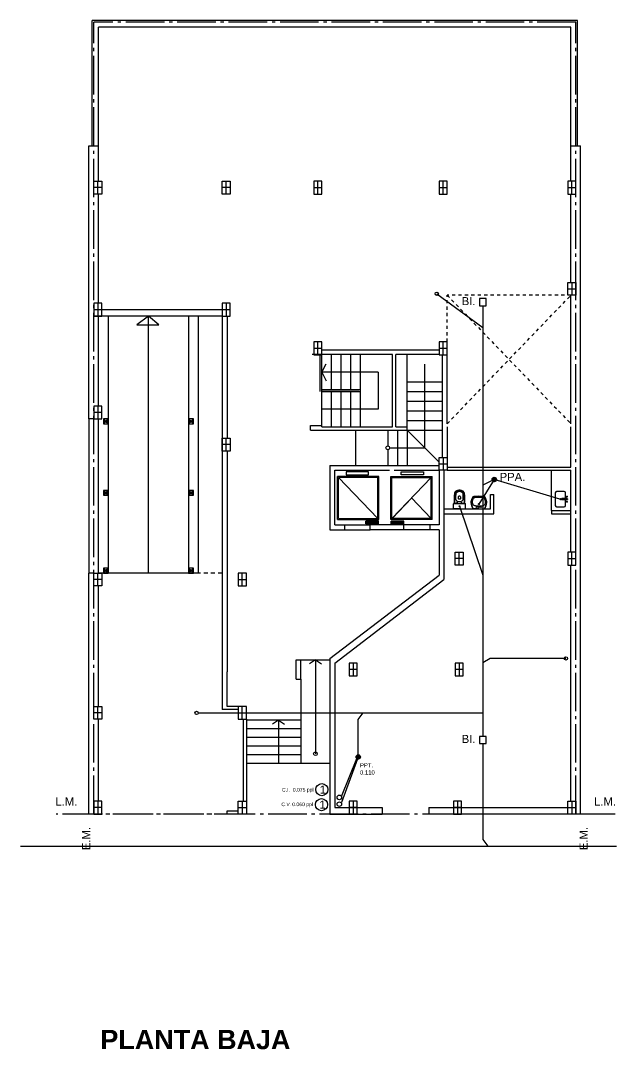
# Model space of a CAD drawing. Extents: x 220 to 3858, y -272 to 161.
# Drawn here: x 3755.91 to 3774.45, y -272.2 to -240.17 of the extents above; entities that cross this region are included whole.
import ezdxf

# ---------------------------------------------------------------- set-up
doc = ezdxf.new("R2010")
doc.units = 0
doc.header["$LTSCALE"] = 0.1
doc.linetypes.add('ACAD_ISO04W100', pattern=[30.5, 24, -3, 0.5, -3])
doc.linetypes.add('RAYITAS', pattern=[0.375, 0.25, -0.125])
doc.layers.get('0').update_dxf_attribs({"linetype": 'CONTINUOUS'})
for name, color, linetype in [('01 __ INSTALACION PRIMARIA', 10, 'CONTINUOUS'), ('02 __ INSTALACION SECUNDARIA', 44, 'CONTINUOUS'), ('ART-BANO', 1, 'CONTINUOUS'), ('ASCENSOR', 2, 'CONTINUOUS'), ('COCINA', 1, 'CONTINUOUS'), ('COLUMNAS', 30, 'CONTINUOUS'), ('CORTES', 3, 'CONTINUOUS'), ('EJES', 1, 'ACAD_ISO04W100'), ('MUROS', 4, 'CONTINUOUS'), ('primario', 1, 'CONTINUOUS'), ('SOLADO', 1, 'CONTINUOUS')]:
    doc.layers.add(name, color=color, linetype=linetype)
doc.styles.add('0.25', font='arial.ttf', dxfattribs={"height": 0.25})
doc.styles.get("Standard").update_dxf_attribs({"font": ''})
doc.styles.get('Standard').set_extended_font_data('AvantGarde Bk BT')

msp = doc.modelspace()

# ---------------------------------------------------------------- hatches: boundary and pattern name
at = {"layer": '02 __ INSTALACION SECUNDARIA'}
h = msp.add_hatch(dxfattribs=at)
h.set_pattern_fill('ANSI32', color=256, scale=0.005)
h.set_pattern_definition([(45, (33.30214, 3.593394), (-0.03367596045, 0.03367596045), []), (45, (33.324593, 3.593394), (-0.03367596045, 0.03367596045), [])])
h.paths.add_polyline_path([(3770.714, -254.455, 1), (3770.578, -254.455, 1)])
h = msp.add_hatch(dxfattribs=at)
h.set_pattern_fill('ANSI32', color=256, scale=0.005)
h.set_pattern_definition([(45, (29.068847, -5.04203), (-0.03367596045, 0.03367596045), []), (45, (29.091297, -5.04203), (-0.03367596045, 0.03367596045), [])])
h.paths.add_polyline_path([(3766.48, -263.091, 1), (3766.345, -263.091, 1)])

# ---------------------------------------------------------------- linework, layer by layer
for p, q in [((3767.032, -251.117), (3767.032, -252.269)), ((3765.532, -260.031), (3768.932, -257.431)), ((3765.682, -260.169), (3769.082, -257.569)), ((3764.632, -260.069), (3765.532, -260.069)), ((3764.632, -260.669), (3764.632, -263.294)), ((3767.154, -264.669), (3767.154, -264.869)), ((3768.609, -264.669), (3768.609, -264.869))]:
    msp.add_line(p, q)
at = {"color": 7}
for q in [(3769.981, -255.369), (3770.354, -255.369)]:
    msp.add_line((3770.167, -255.369), q, dxfattribs=at)
for centre, radius in [((3770.167, -255.222), 0.0161), ((3770.167, -255.313), 0.0122)]:
    msp.add_circle(centre, radius, dxfattribs=at)
at = {"color": 7, "linetype": 'RAYITAS'}
for centre in [(3770.098, -255.313), (3770.237, -255.313)]:
    msp.add_circle(centre, 0.0105, dxfattribs=at)
at = {"color": 7}
for centre, radius, start, end in [((3769.981, -255.168), 0.0607, 166.0475, 189.739), ((3770.815, -255.025), 0.908, 189.739, 201.9127), ((3770.803, -255.372), 0.908, 157.3221, 166.0475), ((3769.981, -255.168), 0.0503, 166.0475, 189.739), ((3770.803, -255.372), 0.897, 157.3221, 166.231), ((3770.815, -255.025), 0.897, 189.739, 202.0936), ((3770.07, -255.157), 0.112, 163.674, 264.037), ((3770.803, -255.372), 0.875, 159.8899, 163.674), ((3770.018, -255.044), 0.0573, 97.1593, 157.3221), ((3770.018, -255.044), 0.0468, 97.1593, 157.3221), ((3770.061, -255.101), 0.0852, 95.359, 159.8899), ((3770.167, -256.234), 1.257, 82.8407, 97.1593), ((3770.167, -256.234), 1.246, 82.8407, 97.1593), ((3770.167, -256.234), 1.224, 84.641, 95.359), ((3770.265, -255.157), 0.112, 275.963, 16.326), ((3770.274, -255.101), 0.0852, 20.1101, 84.641), ((3770.317, -255.044), 0.0468, 22.6779, 82.8407), ((3770.317, -255.044), 0.0573, 22.6779, 82.8407), ((3769.519, -255.025), 0.897, 337.9064, 350.261), ((3769.532, -255.372), 0.875, 16.326, 20.1101), ((3769.532, -255.372), 0.897, 13.9525, 22.6779), ((3769.519, -255.025), 0.908, 338.0873, 350.261), ((3769.532, -255.372), 0.908, 13.9525, 22.6779), ((3770.354, -255.168), 0.0503, 350.261, 13.9525), ((3770.354, -255.168), 0.0607, 350.261, 13.9525), ((3769.981, -255.36), 0.00838, 201.9127, 270), ((3769.994, -255.358), 0.0105, 202.0936, 270), ((3770.167, -254.227), 1.047, 264.037, 275.963), ((3770.341, -255.358), 0.0105, 270, 337.9064), ((3770.354, -255.36), 0.00838, 270, 338.0873)]:
    msp.add_arc(centre, radius, start, end, dxfattribs=at)
at = {"layer": '01 __ INSTALACION PRIMARIA'}
for p, q in [((3768.858, -248.67), (3770.292, -249.722)), ((3770.186, -248.822), (3770.186, -249.046)), ((3770.397, -248.822), (3770.186, -248.822)), ((3770.397, -249.046), (3770.397, -248.822)), ((3770.186, -249.046), (3770.397, -249.046)), ((3770.292, -249.046), (3770.293, -256.205)), ((3770.646, -254.455), (3770.293, -254.626)), ((3769.563, -255.283), (3770.293, -257.433)), ((3770.293, -256.205), (3770.294, -260.16)), ((3770.293, -257.637), (3770.294, -262.451)), ((3770.516, -260.024), (3770.293, -260.161)), ((3772.877, -260.024), (3770.516, -260.024)), ((3761.438, -261.72), (3770.294, -261.72)), ((3766.413, -261.922), (3766.571, -261.72)), ((3766.413, -263.023), (3766.413, -261.922)), ((3770.186, -262.451), (3770.186, -262.675)), ((3770.397, -262.451), (3770.186, -262.451)), ((3770.397, -262.675), (3770.397, -262.451)), ((3770.186, -262.675), (3770.397, -262.675)), ((3770.294, -262.675), (3770.295, -264.669)), ((3770.294, -262.675), (3770.294, -263.465)), ((3765.888, -264.325), (3766.373, -263.144)), ((3770.294, -263.465), (3770.295, -265.664)), ((3770.295, -265.664), (3770.444, -265.869)), ((3755.908, -265.869), (3774.447, -265.869))]:
    msp.add_line(p, q, dxfattribs=at)
for centre, radius in [((3765.281, -264.109), 0.189), ((3765.826, -264.351), 0.071)]:
    msp.add_circle(centre, radius, dxfattribs=at)
at = {"layer": '02 __ INSTALACION SECUNDARIA'}
for p, q in [((3770.646, -254.455), (3770.167, -255.222)), ((3772.69, -255.067), (3770.646, -254.455))]:
    msp.add_line(p, q, dxfattribs=at)
for centre in [(3770.646, -254.455), (3766.413, -263.091)]:
    msp.add_circle(centre, 0.0677, dxfattribs=at)
at = {"layer": 'ART-BANO', "color": 7}
for p, q in [((3769.55, -254.801), (3769.551, -254.801)), ((3769.577, -254.801), (3769.576, -254.801)), ((3769.5, -255.135), (3769.497, -255.134)), ((3769.563, -255.369), (3769.39, -255.369)), ((3769.563, -255.369), (3769.737, -255.369))]:
    msp.add_line(p, q, dxfattribs=at)
for centre, radius in [((3769.49, -255.177), 0.00691), ((3769.637, -255.177), 0.00691), ((3769.563, -255.283), 0.0124)]:
    msp.add_circle(centre, radius, dxfattribs=at)
for centre, radius, start, end in [((3770.777, -255.062), 1.382, 172.3921, 185.7876), ((3769.48, -254.889), 0.0737, 112.345, 172.3921), ((3770.777, -255.062), 1.368, 172.3921, 185.8791), ((3769.48, -254.889), 0.0599, 112.0752, 172.3921), ((3770.133, -255.015), 0.691, 170.1329, 183.3828), ((3769.684, -255.323), 0.553, 104.406, 114.7952), ((3769.512, -254.907), 0.0599, 119.6945, 170.1329), ((3769.684, -255.323), 0.539, 104.406, 114.828), ((3769.572, -255.012), 0.181, 94.0791, 119.6945), ((3769.563, -254.845), 0.0599, 90, 106.1349), ((3769.563, -254.845), 0.0461, 90, 106.1349), ((3769.563, -254.891), 0.0599, 90, 94.0791), ((3769.563, -254.845), 0.0599, 73.8651, 90), ((3769.563, -254.845), 0.0461, 73.8651, 90), ((3769.563, -254.891), 0.0599, 85.9209, 90), ((3769.555, -255.012), 0.181, 60.3055, 85.9209), ((3769.443, -255.323), 0.539, 65.172, 75.594), ((3769.443, -255.323), 0.553, 65.2048, 75.594), ((3769.615, -254.907), 0.0599, 9.8671, 60.3055), ((3769.646, -254.889), 0.0599, 7.6079, 67.9248), ((3769.646, -254.889), 0.0737, 7.6079, 67.655), ((3768.993, -255.015), 0.691, 356.6172, 9.8671), ((3768.35, -255.062), 1.368, 354.1209, 7.6079), ((3768.35, -255.062), 1.382, 354.2124, 7.6079), ((3770.753, -255.283), 1.382, 177.0632, 182.9008), ((3769.386, -255.213), 0.012, 86.3301, 177.0632), ((3769.563, -252.44), 2.766, 266.3301, 270), ((3769.536, -255.05), 0.0921, 183.3828, 245.2153), ((3769.536, -255.05), 0.0921, 247.503, 261.6873), ((3770.208, -255.082), 0.691, 173.3599, 175.9717), ((3769.538, -255.035), 0.0184, 175.9717, 257.9032), ((3769.55, -255.005), 0.0276, 122.131, 173.3599), ((3769.563, -254.868), 0.276, 261.4778, 270), ((3769.563, -254.918), 0.138, 257.5266, 270), ((3769.563, -255.029), 0.0553, 90, 121.0081), ((3769.563, -255.029), 0.0553, 58.9919, 90), ((3769.563, -254.918), 0.138, 270, 282.4734), ((3769.563, -254.868), 0.276, 270, 278.5222), ((3769.563, -252.44), 2.766, 270, 273.6699), ((3769.577, -255.005), 0.0276, 6.6401, 57.869), ((3769.589, -255.035), 0.0184, 282.0968, 4.0283), ((3769.591, -255.05), 0.0921, 278.3127, 292.497), ((3768.918, -255.082), 0.691, 4.0283, 6.6401), ((3769.591, -255.05), 0.0921, 294.7847, 356.6172), ((3769.741, -255.213), 0.012, 2.9368, 93.6699), ((3768.373, -255.283), 1.382, 357.0992, 2.9368), ((3769.39, -255.352), 0.0166, 182.9008, 270), ((3769.737, -255.352), 0.0166, 270, 357.0992)]:
    msp.add_arc(centre, radius, start, end, dxfattribs=at)
at = {"layer": 'ASCENSOR', "color": 7}
for p, q in [((3765.767, -255.696), (3765.767, -254.364)), ((3767.057, -254.364), (3765.767, -254.364)), ((3767.027, -255.666), (3765.797, -254.394)), ((3765.797, -255.666), (3765.797, -254.394)), ((3767.027, -254.394), (3765.797, -254.394)), ((3767.027, -255.666), (3767.027, -254.394)), ((3767.057, -255.696), (3767.057, -254.364)), ((3767.425, -255.696), (3767.425, -254.364)), ((3767.425, -254.364), (3768.715, -254.364)), ((3767.455, -255.666), (3768.685, -254.394)), ((3767.455, -255.666), (3767.455, -254.394)), ((3767.455, -254.394), (3768.685, -254.394)), ((3768.685, -255.666), (3768.685, -254.394)), ((3768.715, -255.696), (3768.715, -254.364)), ((3767.467, -255.666), (3768.081, -255.029)), ((3768.685, -255.666), (3768.071, -255.029)), ((3765.767, -255.696), (3767.057, -255.696)), ((3765.797, -255.666), (3767.027, -255.666)), ((3767.047, -255.749), (3766.647, -255.749)), ((3766.647, -255.789), (3766.647, -255.749)), ((3766.647, -255.749), (3767.047, -255.749)), ((3766.647, -255.789), (3766.647, -255.749)), ((3767.047, -255.789), (3766.647, -255.789)), ((3767.047, -255.789), (3766.647, -255.789)), ((3767.047, -255.799), (3766.647, -255.799)), ((3766.647, -255.839), (3766.647, -255.799)), ((3767.047, -255.839), (3766.647, -255.839)), ((3767.047, -255.789), (3767.047, -255.749)), ((3767.047, -255.789), (3767.047, -255.749)), ((3767.047, -255.839), (3767.047, -255.799)), ((3768.715, -255.696), (3767.425, -255.696)), ((3767.435, -255.789), (3767.435, -255.749)), ((3767.435, -255.749), (3767.835, -255.749)), ((3767.435, -255.789), (3767.435, -255.749)), ((3767.835, -255.749), (3767.435, -255.749)), ((3767.435, -255.789), (3767.835, -255.789)), ((3767.435, -255.789), (3767.835, -255.789)), ((3767.435, -255.799), (3767.835, -255.799)), ((3767.435, -255.839), (3767.435, -255.799)), ((3767.435, -255.839), (3767.835, -255.839)), ((3768.685, -255.666), (3767.455, -255.666)), ((3767.835, -255.789), (3767.835, -255.749)), ((3767.835, -255.789), (3767.835, -255.749)), ((3767.835, -255.839), (3767.835, -255.799))]:
    msp.add_line(p, q, dxfattribs=at)
for points in [[(3766.038, -254.314), (3766.735, -254.314), (3766.735, -254.213), (3766.038, -254.213)], [(3768.444, -254.314), (3767.747, -254.314), (3767.747, -254.213), (3768.444, -254.213)]]:
    msp.add_lwpolyline(points, close=True, dxfattribs=at)
at = {"layer": 'COCINA', "color": 7}
for p, q in [((3772.546, -254.867), (3772.546, -255.267)), ((3772.826, -254.827), (3772.586, -254.827)), ((3772.866, -255.051), (3772.866, -254.867)), ((3772.73, -255.067), (3772.682, -255.067)), ((3772.706, -255.043), (3772.706, -255.091)), ((3772.738, -255.059), (3772.738, -255.075)), ((3772.914, -255.051), (3772.746, -255.051)), ((3772.914, -255.083), (3772.746, -255.083)), ((3772.866, -255.267), (3772.866, -255.083)), ((3772.889, -254.97), (3772.923, -255.004)), ((3772.923, -254.97), (3772.889, -255.004)), ((3772.889, -255.13), (3772.923, -255.164)), ((3772.923, -255.13), (3772.889, -255.164)), ((3772.922, -255.059), (3772.922, -255.075)), ((3772.586, -255.307), (3772.826, -255.307))]:
    msp.add_line(p, q, dxfattribs=at)
for centre in [(3772.706, -255.067), (3772.906, -254.987), (3772.906, -255.147)]:
    msp.add_circle(centre, 0.016, dxfattribs=at)
for centre, radius, start, end in [((3772.586, -254.867), 0.04, 90, 180), ((3772.826, -254.867), 0.04, 0, 90), ((3772.746, -255.059), 0.008, 90, 180), ((3772.746, -255.075), 0.008, 180, 270), ((3772.914, -255.059), 0.008, 0, 90), ((3772.914, -255.075), 0.008, 270, 0), ((3772.586, -255.267), 0.04, 180, 270), ((3772.826, -255.267), 0.04, 270, 0)]:
    msp.add_arc(centre, radius, start, end, dxfattribs=at)
at = {"layer": 'COLUMNAS', "color": 7}
for p, q in [((3758.182, -245.169), (3758.432, -245.169)), ((3758.182, -245.569), (3758.182, -245.169)), ((3758.307, -245.569), (3758.307, -245.169)), ((3758.432, -245.169), (3758.432, -245.569)), ((3762.182, -245.169), (3762.432, -245.169)), ((3762.182, -245.569), (3762.182, -245.169)), ((3762.307, -245.569), (3762.307, -245.169)), ((3762.432, -245.169), (3762.432, -245.569)), ((3765.282, -245.169), (3765.032, -245.169)), ((3765.032, -245.169), (3765.032, -245.569)), ((3765.157, -245.569), (3765.157, -245.169)), ((3765.282, -245.569), (3765.282, -245.169)), ((3769.182, -245.169), (3768.932, -245.169)), ((3768.932, -245.169), (3768.932, -245.569)), ((3769.057, -245.569), (3769.057, -245.169)), ((3769.182, -245.569), (3769.182, -245.169)), ((3773.182, -245.169), (3772.932, -245.169)), ((3772.932, -245.169), (3772.932, -245.569)), ((3773.057, -245.569), (3773.057, -245.169)), ((3773.182, -245.569), (3773.182, -245.169)), ((3758.432, -245.369), (3758.182, -245.369)), ((3758.432, -245.569), (3758.182, -245.569)), ((3762.432, -245.369), (3762.182, -245.369)), ((3762.432, -245.569), (3762.182, -245.569)), ((3765.032, -245.369), (3765.282, -245.369)), ((3765.032, -245.569), (3765.282, -245.569)), ((3768.932, -245.369), (3769.182, -245.369)), ((3768.932, -245.569), (3769.182, -245.569)), ((3772.932, -245.369), (3773.182, -245.369)), ((3772.932, -245.569), (3773.182, -245.569)), ((3772.932, -248.719), (3772.932, -248.319)), ((3772.932, -248.319), (3773.182, -248.319)), ((3772.932, -248.519), (3773.182, -248.519)), ((3773.057, -248.319), (3773.057, -248.719)), ((3773.182, -248.319), (3773.182, -248.719)), ((3773.182, -248.719), (3772.932, -248.719)), ((3758.432, -248.969), (3758.182, -248.969)), ((3758.182, -248.969), (3758.182, -249.369)), ((3758.432, -249.169), (3758.182, -249.169)), ((3758.307, -248.969), (3758.307, -249.369)), ((3758.432, -249.369), (3758.432, -248.969)), ((3762.432, -248.969), (3762.182, -248.969)), ((3762.182, -248.969), (3762.182, -249.369)), ((3762.432, -249.169), (3762.182, -249.169)), ((3762.307, -248.969), (3762.307, -249.369)), ((3762.432, -249.369), (3762.432, -248.969)), ((3758.182, -249.369), (3758.432, -249.369)), ((3762.182, -249.369), (3762.432, -249.369)), ((3765.282, -250.169), (3765.032, -250.169)), ((3765.032, -250.169), (3765.032, -250.569)), ((3765.282, -250.169), (3765.032, -250.169)), ((3765.032, -250.169), (3765.032, -250.569)), ((3765.032, -250.369), (3765.282, -250.369)), ((3765.032, -250.369), (3765.282, -250.369)), ((3765.157, -250.569), (3765.157, -250.169)), ((3765.157, -250.569), (3765.157, -250.169)), ((3765.282, -250.569), (3765.282, -250.169)), ((3765.282, -250.569), (3765.282, -250.169)), ((3769.182, -250.169), (3768.932, -250.169)), ((3768.932, -250.169), (3768.932, -250.569)), ((3768.932, -250.369), (3769.182, -250.369)), ((3769.057, -250.569), (3769.057, -250.169)), ((3769.182, -250.569), (3769.182, -250.169)), ((3765.032, -250.569), (3765.282, -250.569)), ((3765.032, -250.569), (3765.282, -250.569)), ((3768.932, -250.569), (3769.182, -250.569)), ((3758.432, -252.169), (3758.182, -252.169)), ((3758.182, -252.169), (3758.182, -252.569)), ((3758.432, -252.369), (3758.182, -252.369)), ((3758.307, -252.169), (3758.307, -252.569)), ((3758.432, -252.569), (3758.432, -252.169)), ((3758.182, -252.569), (3758.432, -252.569)), ((3762.182, -253.169), (3762.432, -253.169)), ((3762.182, -253.569), (3762.182, -253.169)), ((3762.307, -253.569), (3762.307, -253.169)), ((3762.432, -253.169), (3762.432, -253.569)), ((3762.432, -253.369), (3762.182, -253.369)), ((3762.432, -253.569), (3762.182, -253.569)), ((3768.932, -254.169), (3768.932, -253.769)), ((3768.932, -253.769), (3769.182, -253.769)), ((3768.932, -253.969), (3769.182, -253.969)), ((3769.057, -253.769), (3769.057, -254.169)), ((3769.182, -253.769), (3769.182, -254.169)), ((3769.182, -254.169), (3768.932, -254.169)), ((3769.432, -256.719), (3769.682, -256.719)), ((3769.432, -257.119), (3769.432, -256.719)), ((3769.557, -257.119), (3769.557, -256.719)), ((3769.682, -256.719), (3769.682, -257.119)), ((3773.182, -256.719), (3772.932, -256.719)), ((3772.932, -256.719), (3772.932, -257.119)), ((3773.057, -257.119), (3773.057, -256.719)), ((3773.182, -257.119), (3773.182, -256.719)), ((3769.682, -256.919), (3769.432, -256.919)), ((3769.682, -257.119), (3769.432, -257.119)), ((3772.932, -256.919), (3773.182, -256.919)), ((3772.932, -257.119), (3773.182, -257.119)), ((3758.182, -257.369), (3758.432, -257.369)), ((3758.182, -257.769), (3758.182, -257.369)), ((3758.307, -257.769), (3758.307, -257.369)), ((3758.432, -257.369), (3758.432, -257.769)), ((3762.932, -257.369), (3762.682, -257.369)), ((3762.682, -257.369), (3762.682, -257.769)), ((3762.807, -257.769), (3762.807, -257.369)), ((3762.932, -257.769), (3762.932, -257.369)), ((3758.432, -257.569), (3758.182, -257.569)), ((3758.432, -257.769), (3758.182, -257.769)), ((3762.682, -257.569), (3762.932, -257.569)), ((3762.682, -257.769), (3762.932, -257.769)), ((3766.382, -260.169), (3766.132, -260.169)), ((3766.132, -260.169), (3766.132, -260.569)), ((3766.382, -260.369), (3766.132, -260.369)), ((3766.257, -260.169), (3766.257, -260.569)), ((3766.382, -260.569), (3766.382, -260.169)), ((3769.682, -260.169), (3769.432, -260.169)), ((3769.432, -260.169), (3769.432, -260.569)), ((3769.682, -260.369), (3769.432, -260.369)), ((3769.557, -260.169), (3769.557, -260.569)), ((3769.682, -260.569), (3769.682, -260.169)), ((3766.132, -260.569), (3766.382, -260.569)), ((3769.432, -260.569), (3769.682, -260.569)), ((3758.182, -261.519), (3758.432, -261.519)), ((3758.182, -261.919), (3758.182, -261.519)), ((3758.307, -261.919), (3758.307, -261.519)), ((3758.432, -261.519), (3758.432, -261.919)), ((3762.932, -261.519), (3762.682, -261.519)), ((3762.682, -261.519), (3762.682, -261.919)), ((3762.807, -261.919), (3762.807, -261.519)), ((3762.932, -261.919), (3762.932, -261.519)), ((3758.432, -261.719), (3758.182, -261.719)), ((3758.432, -261.919), (3758.182, -261.919)), ((3762.682, -261.719), (3762.932, -261.719)), ((3762.682, -261.919), (3762.932, -261.919)), ((3758.432, -264.469), (3758.182, -264.469)), ((3758.182, -264.469), (3758.182, -264.869)), ((3758.307, -264.469), (3758.307, -264.869)), ((3758.432, -264.869), (3758.432, -264.469)), ((3762.682, -264.869), (3762.682, -264.469)), ((3762.682, -264.469), (3762.932, -264.469)), ((3762.807, -264.469), (3762.807, -264.869)), ((3762.932, -264.469), (3762.932, -264.869)), ((3766.382, -264.469), (3766.132, -264.469)), ((3766.132, -264.469), (3766.132, -264.869)), ((3766.257, -264.469), (3766.257, -264.869)), ((3766.382, -264.869), (3766.382, -264.469)), ((3769.632, -264.469), (3769.382, -264.469)), ((3769.382, -264.469), (3769.382, -264.869)), ((3769.507, -264.469), (3769.507, -264.869)), ((3769.632, -264.869), (3769.632, -264.469)), ((3772.932, -264.869), (3772.932, -264.469)), ((3772.932, -264.469), (3773.182, -264.469)), ((3773.057, -264.469), (3773.057, -264.869)), ((3773.182, -264.469), (3773.182, -264.869)), ((3758.432, -264.669), (3758.182, -264.669)), ((3758.182, -264.869), (3758.432, -264.869)), ((3762.682, -264.669), (3762.932, -264.669)), ((3762.932, -264.869), (3762.682, -264.869)), ((3766.382, -264.669), (3766.132, -264.669)), ((3766.132, -264.869), (3766.382, -264.869)), ((3768.609, -264.669), (3773.182, -264.669)), ((3773.182, -264.869), (3768.609, -264.869)), ((3769.632, -264.669), (3769.382, -264.669)), ((3769.382, -264.869), (3769.632, -264.869))]:
    msp.add_line(p, q, dxfattribs=at)
at = {"layer": 'CORTES'}
msp.add_line((3766.387, -263.153), (3765.894, -264.508), dxfattribs=at)
for centre, radius in [((3765.272, -264.577), 0.189), ((3765.826, -264.562), 0.071)]:
    msp.add_circle(centre, radius, dxfattribs=at)
at = {"layer": 'EJES', "color": 7, "ltscale": 0.5}
for p, q in [((3758.182, -264.869), (3758.182, -240.219)), ((3773.182, -240.219), (3758.182, -240.219)), ((3773.182, -264.869), (3773.182, -240.219)), ((3774.412, -264.869), (3757.02, -264.869))]:
    msp.add_line(p, q, dxfattribs=at)
at = {"layer": 'MUROS', "color": 7}
for p, q in [((3758.132, -244.069), (3758.132, -240.169)), ((3773.232, -240.169), (3758.132, -240.169)), ((3773.232, -244.069), (3773.232, -240.169)), ((3758.332, -244.069), (3758.332, -240.369)), ((3773.032, -240.369), (3758.332, -240.369)), ((3773.032, -244.069), (3773.032, -240.369)), ((3758.032, -252.569), (3758.032, -244.069)), ((3758.032, -244.069), (3758.332, -244.069)), ((3758.332, -245.169), (3758.332, -244.069)), ((3773.032, -245.169), (3773.032, -244.069)), ((3773.032, -244.069), (3773.332, -244.069)), ((3773.332, -248.719), (3773.332, -244.069)), ((3769.182, -245.169), (3769.032, -245.169)), ((3773.182, -245.169), (3773.032, -245.169)), ((3758.332, -248.969), (3758.332, -245.569)), ((3773.032, -248.319), (3773.032, -245.569)), ((3773.032, -248.719), (3773.032, -248.719)), ((3773.182, -248.719), (3773.032, -248.719)), ((3773.032, -252.719), (3773.032, -248.719)), ((3773.332, -264.869), (3773.332, -248.719)), ((3762.332, -249.169), (3758.332, -249.169)), ((3758.332, -249.369), (3758.182, -249.369)), ((3762.182, -249.369), (3758.332, -249.369)), ((3758.332, -252.169), (3758.332, -249.369)), ((3758.637, -249.369), (3758.637, -257.368)), ((3759.887, -249.369), (3759.528, -249.64)), ((3759.887, -257.369), (3759.887, -249.369)), ((3760.205, -249.64), (3759.887, -249.369)), ((3761.137, -249.369), (3761.137, -257.369)), ((3762.182, -249.369), (3762.182, -261.619)), ((3762.332, -249.369), (3762.332, -253.169)), ((3759.528, -249.64), (3760.205, -249.64)), ((3765.132, -250.169), (3765.132, -250.169)), ((3765.282, -251.719), (3765.282, -250.319)), ((3765.282, -250.417), (3768.932, -250.417)), ((3769.182, -250.169), (3769.032, -250.169)), ((3767.482, -250.567), (3764.982, -250.567)), ((3765.232, -251.717), (3765.232, -250.567)), ((3767.482, -250.567), (3765.282, -250.567)), ((3765.282, -251.717), (3765.282, -250.567)), ((3765.582, -251.667), (3765.582, -250.567)), ((3765.882, -251.667), (3765.882, -250.567)), ((3766.182, -251.667), (3766.182, -250.567)), ((3766.482, -252.819), (3766.482, -250.567)), ((3767.482, -252.819), (3767.482, -250.567)), ((3768.932, -250.567), (3767.582, -250.567)), ((3767.582, -251.419), (3767.582, -250.567)), ((3767.582, -252.819), (3767.582, -250.567)), ((3767.932, -252.819), (3767.932, -250.567)), ((3769.032, -253.769), (3769.032, -250.569)), ((3769.182, -252.719), (3769.182, -250.569)), ((3765.282, -251.117), (3765.414, -250.853)), ((3768.482, -253.469), (3768.482, -250.869)), ((3765.282, -251.117), (3765.414, -251.38)), ((3767.032, -251.117), (3765.282, -251.117)), ((3767.932, -251.419), (3769.032, -251.419)), ((3766.482, -251.667), (3765.282, -251.667)), ((3766.432, -251.717), (3765.282, -251.717)), ((3765.282, -251.719), (3766.482, -251.719)), ((3765.282, -252.819), (3765.282, -251.719)), ((3765.582, -252.819), (3765.582, -251.719)), ((3765.882, -252.819), (3765.882, -251.719)), ((3766.182, -252.819), (3766.182, -251.719)), ((3767.582, -252.819), (3767.582, -251.719)), ((3767.932, -251.719), (3769.032, -251.719)), ((3767.932, -252.019), (3769.032, -252.019)), ((3767.032, -252.269), (3765.282, -252.269)), ((3767.932, -252.319), (3769.032, -252.319)), ((3758.182, -252.569), (3758.032, -252.569)), ((3758.032, -252.569), (3758.032, -257.369)), ((3758.332, -257.369), (3758.332, -252.569)), ((3758.332, -252.569), (3758.332, -252.569)), ((3758.637, -252.719), (3758.487, -252.569)), ((3758.487, -252.719), (3758.637, -252.569)), ((3761.287, -252.719), (3761.137, -252.569)), ((3761.137, -252.719), (3761.287, -252.569)), ((3767.932, -252.619), (3769.032, -252.619)), ((3764.932, -252.919), (3764.932, -252.769)), ((3764.932, -252.769), (3765.282, -252.769)), ((3764.932, -252.919), (3767.932, -252.919)), ((3765.282, -252.819), (3765.282, -252.769)), ((3765.282, -252.819), (3767.482, -252.819)), ((3766.332, -252.919), (3766.332, -254.019)), ((3767.332, -252.919), (3767.332, -253.411)), ((3767.582, -252.819), (3767.932, -252.819)), ((3767.632, -252.919), (3767.632, -254.019)), ((3767.932, -252.919), (3767.932, -252.819)), ((3767.932, -252.919), (3769.032, -252.919)), ((3767.932, -252.919), (3767.932, -254.019)), ((3768.932, -253.919), (3767.932, -252.919)), ((3769.182, -252.819), (3769.182, -253.969)), ((3773.032, -254.069), (3773.032, -252.819)), ((3773.032, -254.069), (3773.032, -252.869)), ((3762.332, -253.569), (3762.332, -260.444)), ((3767.332, -253.526), (3767.332, -254.019)), ((3767.389, -253.469), (3768.482, -253.469)), ((3765.532, -254.019), (3768.932, -254.019)), ((3765.532, -254.019), (3765.532, -256.019)), ((3765.682, -254.169), (3767.382, -254.169)), ((3765.682, -255.869), (3765.682, -254.169)), ((3767.532, -254.169), (3768.932, -254.169)), ((3768.932, -254.169), (3768.932, -255.869)), ((3769.082, -254.169), (3769.082, -257.569)), ((3769.182, -254.069), (3773.032, -254.069)), ((3769.182, -254.169), (3773.032, -254.169)), ((3773.032, -256.719), (3773.032, -254.169)), ((3758.637, -254.944), (3758.487, -254.794)), ((3758.487, -254.944), (3758.637, -254.794)), ((3761.287, -254.944), (3761.137, -254.794)), ((3761.137, -254.944), (3761.287, -254.794)), ((3770.532, -254.919), (3770.632, -254.919)), ((3770.532, -255.369), (3770.532, -254.919)), ((3770.632, -255.519), (3770.632, -254.919)), ((3769.082, -255.369), (3770.532, -255.369)), ((3769.082, -255.519), (3770.632, -255.519)), ((3772.432, -255.419), (3773.032, -255.419)), ((3772.432, -255.419), (3772.432, -255.519)), ((3772.432, -255.519), (3773.032, -255.519)), ((3765.987, -255.869), (3765.987, -256.019)), ((3766.787, -256.019), (3766.787, -255.869)), ((3767.837, -255.869), (3766.787, -255.869)), ((3767.637, -255.869), (3766.787, -255.869)), ((3767.837, -256.019), (3767.837, -255.869)), ((3768.637, -255.869), (3768.637, -256.019)), ((3767.837, -256.019), (3766.787, -256.019)), ((3768.932, -256.019), (3768.932, -257.431)), ((3773.032, -264.469), (3773.032, -257.119)), ((3758.032, -264.869), (3758.032, -257.369)), ((3758.182, -257.369), (3758.032, -257.369)), ((3758.332, -257.369), (3758.332, -257.369)), ((3761.442, -257.369), (3758.332, -257.369)), ((3758.637, -257.369), (3758.487, -257.219)), ((3758.487, -257.369), (3758.637, -257.219)), ((3761.137, -257.369), (3758.637, -257.369)), ((3761.287, -257.369), (3761.137, -257.219)), ((3761.137, -257.369), (3761.287, -257.219)), ((3758.332, -261.519), (3758.332, -257.769)), ((3762.782, -257.569), (3762.882, -257.569)), ((3765.532, -260.031), (3765.532, -264.869)), ((3764.482, -260.669), (3764.482, -260.069)), ((3764.482, -260.069), (3764.632, -260.069)), ((3764.632, -260.669), (3764.632, -260.069)), ((3765.082, -260.069), (3764.895, -260.197)), ((3765.082, -260.069), (3765.082, -262.994)), ((3765.082, -260.069), (3765.268, -260.197)), ((3765.682, -260.169), (3765.682, -264.669)), ((3764.482, -260.669), (3764.632, -260.669)), ((3762.682, -261.619), (3762.182, -261.619)), ((3762.682, -261.519), (3762.332, -261.519)), ((3758.332, -264.469), (3758.332, -261.919)), ((3762.832, -261.919), (3762.832, -264.469)), ((3762.932, -261.919), (3762.932, -264.469)), ((3763.932, -261.944), (3763.745, -262.072)), ((3763.932, -261.944), (3763.932, -263.294)), ((3763.932, -261.944), (3764.118, -262.072)), ((3758.182, -264.869), (3758.032, -264.869)), ((3762.332, -264.869), (3762.332, -264.769)), ((3762.332, -264.769), (3762.682, -264.769)), ((3762.332, -264.869), (3762.332, -264.869)), ((3762.682, -264.869), (3762.332, -264.869)), ((3765.532, -264.869), (3767.154, -264.869)), ((3765.682, -264.669), (3767.154, -264.669)), ((3769.382, -264.669), (3769.382, -264.869)), ((3773.232, -264.869), (3773.182, -264.869)), ((3773.332, -264.869), (3773.182, -264.869))]:
    msp.add_line(p, q, dxfattribs=at)
at = {"layer": 'MUROS', "color": 7, "linetype": 'RAYITAS', "ltscale": 3}
for p, q in [((3773.032, -248.719), (3769.182, -248.719)), ((3769.182, -250.169), (3769.182, -248.719)), ((3769.182, -248.719), (3773.032, -252.719)), ((3769.182, -252.719), (3773.032, -248.719))]:
    msp.add_line(p, q, dxfattribs=at)
at = {"layer": 'MUROS', "color": 7, "linetype": 'Continuous', "ltscale": 0.05}
for p, q in [((3761.442, -257.369), (3761.442, -249.369)), ((3758.332, -257.369), (3758.332, -252.569))]:
    msp.add_line(p, q, dxfattribs=at)
at = {"layer": 'MUROS', "color": 7, "ltscale": 0.03}
msp.add_line((3772.432, -255.419), (3772.432, -254.169), dxfattribs=at)
at = {"layer": 'MUROS', "color": 7, "linetype": 'RAYITAS', "ltscale": 5}
for p, q in [((3762.182, -257.369), (3758.332, -257.369)), ((3762.732, -264.869), (3758.332, -264.869))]:
    msp.add_line(p, q, dxfattribs=at)
at = {"layer": 'MUROS', "color": 7}
for points in [[(3758.487, -252.569), (3758.487, -252.719), (3758.637, -252.719), (3758.637, -252.569)], [(3761.137, -252.569), (3761.137, -252.719), (3761.287, -252.719), (3761.287, -252.569)], [(3758.487, -254.794), (3758.487, -254.944), (3758.637, -254.944), (3758.637, -254.794)], [(3761.137, -254.794), (3761.137, -254.944), (3761.287, -254.944), (3761.287, -254.794)], [(3758.487, -257.219), (3758.487, -257.369), (3758.637, -257.369), (3758.637, -257.219)], [(3761.137, -257.219), (3761.137, -257.369), (3761.287, -257.369), (3761.287, -257.219)]]:
    msp.add_lwpolyline(points, close=True, dxfattribs=at)
for centre, radius in [((3758.562, -252.644), 0.0378), ((3761.212, -252.644), 0.0378), ((3767.332, -253.469), 0.0576), ((3758.562, -254.869), 0.0378), ((3761.212, -254.869), 0.0378), ((3758.562, -257.294), 0.0378), ((3761.212, -257.294), 0.0378), ((3765.082, -262.994), 0.0568)]:
    msp.add_circle(centre, radius, dxfattribs=at)
at = {"layer": 'primario'}
for centre in [(3768.858, -248.67), (3772.877, -260.024), (3761.386, -261.72)]:
    msp.add_circle(centre, 0.0517, dxfattribs=at)
at = {"layer": 'SOLADO', "color": 7, "ltscale": 0.5}
msp.add_line((3773.232, -240.169), (3758.132, -240.169), dxfattribs=at)
at = {"layer": 'SOLADO', "color": 7}
for p, q in [((3765.682, -255.869), (3766.787, -255.869)), ((3765.987, -255.869), (3766.787, -255.869)), ((3768.932, -255.869), (3767.837, -255.869)), ((3768.932, -255.869), (3767.837, -255.869)), ((3765.532, -256.019), (3766.787, -256.019)), ((3765.987, -256.019), (3766.787, -256.019)), ((3768.932, -256.019), (3767.837, -256.019)), ((3768.932, -256.019), (3767.837, -256.019)), ((3762.332, -261.519), (3762.332, -260.444)), ((3764.632, -261.944), (3762.932, -261.944)), ((3764.632, -262.214), (3762.932, -262.214)), ((3764.632, -262.484), (3762.932, -262.484)), ((3764.632, -262.754), (3762.932, -262.754)), ((3764.632, -263.024), (3762.932, -263.024)), ((3765.532, -263.294), (3762.932, -263.294))]:
    msp.add_line(p, q, dxfattribs=at)

# ---------------------------------------------------------------- texts
at = {"char_height": 0.25, "attachment_point": 1, "style": '0.25'}
for insert in [(3756.994, -264.354), (3773.753, -264.354)]:
    msp.add_mtext_dynamic_manual_height_columns('L.M.', width=2.3135, gutter_width=12.5, heights=[0], dxfattribs=dict(at, insert=insert))
at = {"char_height": 0.25, "attachment_point": 1, "rotation": 90, "style": '0.25'}
for insert in [(3757.823, -265.992), (3773.3, -265.992)]:
    msp.add_mtext_dynamic_manual_height_columns('E.M.', width=2.3135, gutter_width=12.5, heights=[0], dxfattribs=dict(at, insert=insert))
at = {"insert": (3758.39, -271.588), "char_height": 0.6, "attachment_point": 1}
msp.add_mtext_dynamic_manual_height_columns('{\\fArial|b1|i0|c0|p34;PLANTA BAJA}', width=12.37207, gutter_width=12.5, heights=[0], dxfattribs=at)
at = {"layer": '01 __ INSTALACION PRIMARIA', "char_height": 0.25, "attachment_point": 1, "style": '0.25'}
for insert in [(3765.216, -263.983), (3765.206, -264.451)]:
    msp.add_mtext_dynamic_manual_height_columns('{\\C0;\\c16777215;1}', width=0.25, gutter_width=1.25, heights=[0], dxfattribs=dict(at, insert=insert))
at = {"layer": '02 __ INSTALACION SECUNDARIA', "attachment_point": 1, "style": '0.25'}
for s, width, heights, insert, char_height in [('{\\C0;\\c16777215;BI.}', 0.11422, [0], (3769.635, -248.777), 0.25), ('{\\C0;\\c16777215;PPA.}', 0.11422, [0], (3770.816, -254.248), 0.25), ('{\\C0;\\c16777215;BI.}', 0.11422, [0], (3769.635, -262.407), 0.25), ('{\\C0;\\c16777215;PPT.\\P0.110}', 0.11422, [0], (3766.468, -263.288), 0.13165), ('\\pxi-3,l4,t4;{\\C0;\\c16777215;C.I.^I0.075 ppl }', 1.22556, [0.304], (3763.93, -264.057), 0.11215), ('\\pxi-3,l5,t5;{\\C0;\\c16777215;C.V.^I0.060 ppl }', 1.22556, [0.304], (3763.799, -264.511), 0.11215)]:
    msp.add_mtext_dynamic_manual_height_columns(s, width=width, gutter_width=1.25, heights=heights, dxfattribs=dict(at, insert=insert, char_height=char_height))

doc.saveas('drawing.dxf')
